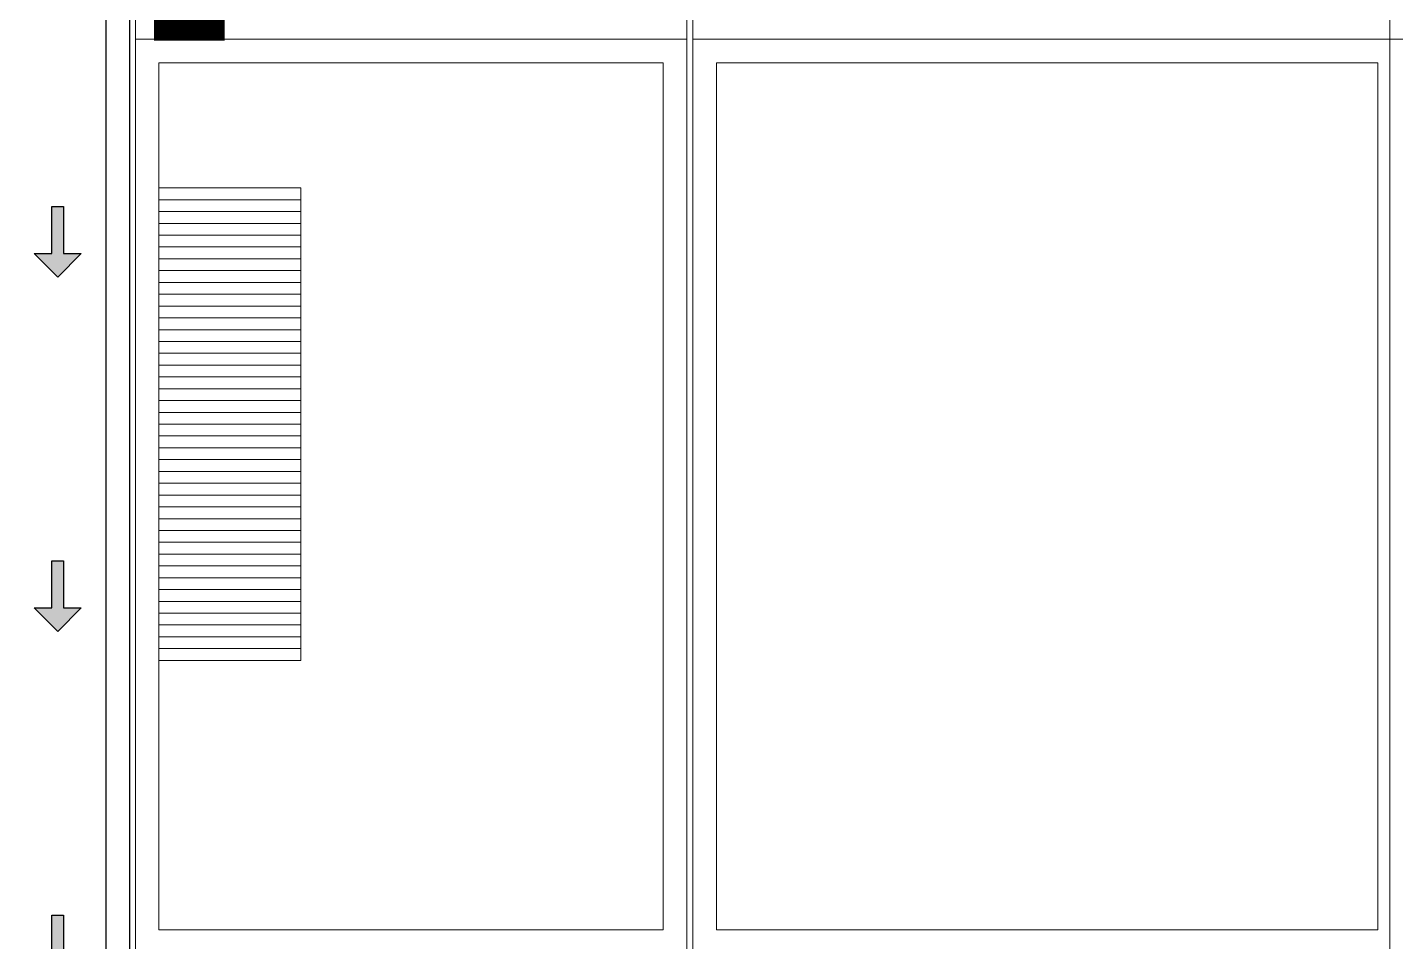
# Model space of a CAD drawing. Header units: metres. Extents: x 349703 to 349913, y 9282546 to 9282694.
# Drawn here: x 349745.07 to 349750.87, y 9282633.38 to 9282637.25 of the extents above; entities that cross this region are included whole.
import ezdxf

# ---------------------------------------------------------------- set-up
doc = ezdxf.new("R2010")
doc.units = ezdxf.units.M
doc.header["$LTSCALE"] = 0.25
for name, color, linetype, lineweight in [('.', 7, 'Continuous', 0), ('0_ CUNETAS', 160, 'Continuous', 5), ('ARQ-FONDO', 253, 'CONTINUOUS', 9), ('CUNETAS-RED', 5, 'CONTINUOUS', 18), ('LLORAD-TRAMO', 1, 'CONTINUOUS', 70)]:
    doc.layers.add(name, color=color, linetype=linetype, lineweight=lineweight)

# ---------------------------------------------------------------- blocks, each defined once
blk = doc.blocks.new('PLAZA CENTRAL')
at = {"layer": 'ARQ-FONDO'}
blk.add_line((349596.6395, 9282637.196), (349621.0817, 9282637.196), dxfattribs=at)
for points in [[(349596.6395, 9282641.1169), (349621.0817, 9282641.1169), (349621.0817, 9282622.8854), (349596.6395, 9282622.8854)], [(349596.7395, 9282633.4262), (349599.5395, 9282633.4262), (349599.5395, 9282637.096), (349596.7395, 9282637.096)]]:
    blk.add_lwpolyline(points, close=True, dxfattribs=at)
blk.add_lwpolyline([(349599.5895, 9282641.1169), (349599.5895, 9282622.8854)], dxfattribs=at)
blk = doc.blocks.new('WAKDOQ')
at = {"layer": 'ARQ-FONDO'}
blk.add_line((349595.2826, 9282637.196), (349597.6175, 9282637.196), dxfattribs=at)
for points in [[(349595.2826, 9282647.2826), (349597.6175, 9282647.2826), (349597.6175, 9282598.1901), (349595.2826, 9282598.1901)], [(349595.3826, 9282637.096), (349597.5175, 9282637.096), (349597.5175, 9282633.4262), (349595.3826, 9282633.4262)]]:
    blk.add_lwpolyline(points, close=True, dxfattribs=at)
blk = doc.blocks.new('BANCA PATIOS')
at = {"layer": 'ARQ-FONDO', "flags": 128}
for points in [[(348211.5858, 9282636.8534), (348213.5858, 9282636.8534), (348213.5858, 9282637.4534), (348211.5858, 9282637.4534), (348211.5858, 9282636.8534)], [(348211.6358, 9282637.4534), (348211.6358, 9282636.8534)], [(348211.6858, 9282637.4534), (348211.6858, 9282636.8534)], [(348211.7358, 9282637.4534), (348211.7358, 9282636.8534)], [(348211.7858, 9282637.4534), (348211.7858, 9282636.8534)], [(348211.8358, 9282637.4534), (348211.8358, 9282636.8534)], [(348211.8858, 9282637.4534), (348211.8858, 9282636.8534)], [(348211.9358, 9282637.4534), (348211.9358, 9282636.8534)], [(348211.9858, 9282637.4534), (348211.9858, 9282636.8534)], [(348212.0358, 9282637.4534), (348212.0358, 9282636.8534)], [(348212.0858, 9282637.4534), (348212.0858, 9282636.8534)], [(348212.1358, 9282637.4534), (348212.1358, 9282636.8534)], [(348212.1858, 9282637.4534), (348212.1858, 9282636.8534)], [(348212.2358, 9282637.4534), (348212.2358, 9282636.8534)], [(348212.2858, 9282637.4534), (348212.2858, 9282636.8534)], [(348212.3358, 9282637.4534), (348212.3358, 9282636.8534)], [(348212.3858, 9282637.4534), (348212.3858, 9282636.8534)], [(348212.4358, 9282637.4534), (348212.4358, 9282636.8534)], [(348212.4858, 9282637.4534), (348212.4858, 9282636.8534)], [(348212.5358, 9282637.4534), (348212.5358, 9282636.8534)], [(348212.5858, 9282637.4534), (348212.5858, 9282636.8534)], [(348212.6358, 9282637.4534), (348212.6358, 9282636.8534)], [(348212.6858, 9282637.4534), (348212.6858, 9282636.8534)], [(348212.7358, 9282637.4534), (348212.7358, 9282636.8534)], [(348212.7858, 9282637.4534), (348212.7858, 9282636.8534)], [(348212.8358, 9282637.4534), (348212.8358, 9282636.8534)], [(348212.8858, 9282637.4534), (348212.8858, 9282636.8534)], [(348212.9358, 9282637.4534), (348212.9358, 9282636.8534)], [(348212.9858, 9282637.4534), (348212.9858, 9282636.8534)], [(348213.0358, 9282637.4534), (348213.0358, 9282636.8534)], [(348213.0858, 9282637.4534), (348213.0858, 9282636.8534)], [(348213.1358, 9282637.4534), (348213.1358, 9282636.8534)], [(348213.1858, 9282637.4534), (348213.1858, 9282636.8534)], [(348213.2358, 9282637.4534), (348213.2358, 9282636.8534)], [(348213.2858, 9282637.4534), (348213.2858, 9282636.8534)], [(348213.3358, 9282637.4534), (348213.3358, 9282636.8534)], [(348213.3858, 9282637.4534), (348213.3858, 9282636.8534)], [(348213.4358, 9282637.4534), (348213.4358, 9282636.8534)], [(348213.4858, 9282637.4534), (348213.4858, 9282636.8534)], [(348213.5358, 9282637.4534), (348213.5358, 9282636.8534)]]:
    blk.add_lwpolyline(points, dxfattribs=at)
blk = doc.blocks.new('*U2188')
at = {"layer": '.', "lineweight": 30}
h = blk.add_hatch(color=1, dxfattribs=at)
h.dxf.hatch_style = 1
h.paths.add_polyline_path([(-0.025, -0.05), (-0.1, -0.05), (0, -0.15), (0.1, -0.05), (0.025, -0.05), (0.025, 0.15), (-0.025, 0.15)])
at = {"layer": '0_ CUNETAS', "color": 1, "lineweight": 30}
blk.add_lwpolyline([(-0.1, -0.05), (-0.025, -0.05), (-0.025, 0.15), (0.025, 0.15), (0.025, -0.05), (0.1, -0.05), (0, -0.15)], close=True, dxfattribs=at)
blk = doc.blocks.new('*U2186')
at = {"layer": '0_ CUNETAS', "color": 0, "linetype": 'ByBlock', "lineweight": -2, "transparency": 16777216}
for p in [(0, 66), (0, 64.5), (0, 63)]:
    blk.add_blockref('*U2188', p, dxfattribs=at)
blk = doc.blocks.new('drenaje')
at = {"layer": 'CUNETAS-RED', "lineweight": 30}
for p, q in [((27.35, -33.1856), (27.35, -56.8363)), ((27.25, -33.9042), (27.25, -56.8363))]:
    blk.add_line(p, q, dxfattribs=at)
at = {"layer": 'CUNETAS-RED', "lineweight": 30, "flags": 128}
blk.add_lwpolyline([(26.85, -18.9818), (27.25, -18.9818), (27.25, -77.0477), (26.85, -77.0477), (26.85, -18.9818)], dxfattribs=at)
at = {"layer": 'CUNETAS-RED', "lineweight": 0}
blk.add_blockref('*U2186', (27.0465, -105.1993), dxfattribs=at)

msp = doc.modelspace()

# ---------------------------------------------------------------- linework, layer by layer
at = {"layer": 'LLORAD-TRAMO', "const_width": 0.3}
msp.add_lwpolyline([(349745.76, 9282640.94), (349745.76, 9282640.69), (349745.76, 9282640.44), (349745.76, 9282640.19), (349745.76, 9282639.94), (349745.76, 9282639.69), (349745.76, 9282639.44), (349745.76, 9282639.19), (349745.76, 9282638.94), (349745.76, 9282638.69), (349745.76, 9282638.44), (349745.76, 9282638.19), (349745.76, 9282637.94), (349745.76, 9282637.69), (349745.76, 9282637.44), (349745.76, 9282637.19)], dxfattribs=at)

# ---------------------------------------------------------------- block references
at = {"layer": 'ARQ-FONDO'}
for name, p in [('WAKDOQ', (150.2487, 0)), ('PLAZA CENTRAL', (151.2522, 0))]:
    msp.add_blockref(name, p, dxfattribs=at)
at = {"layer": 'ARQ-FONDO', "rotation": 270}
msp.add_blockref('BANCA PATIOS', (-8932891.2222, 9630848.1522), dxfattribs=at)
at = {"layer": 'CUNETAS-RED', "lineweight": 30}
msp.add_blockref('drenaje', (349718.1559, 9282675.5378), dxfattribs=at)

doc.saveas('drawing.dxf')
